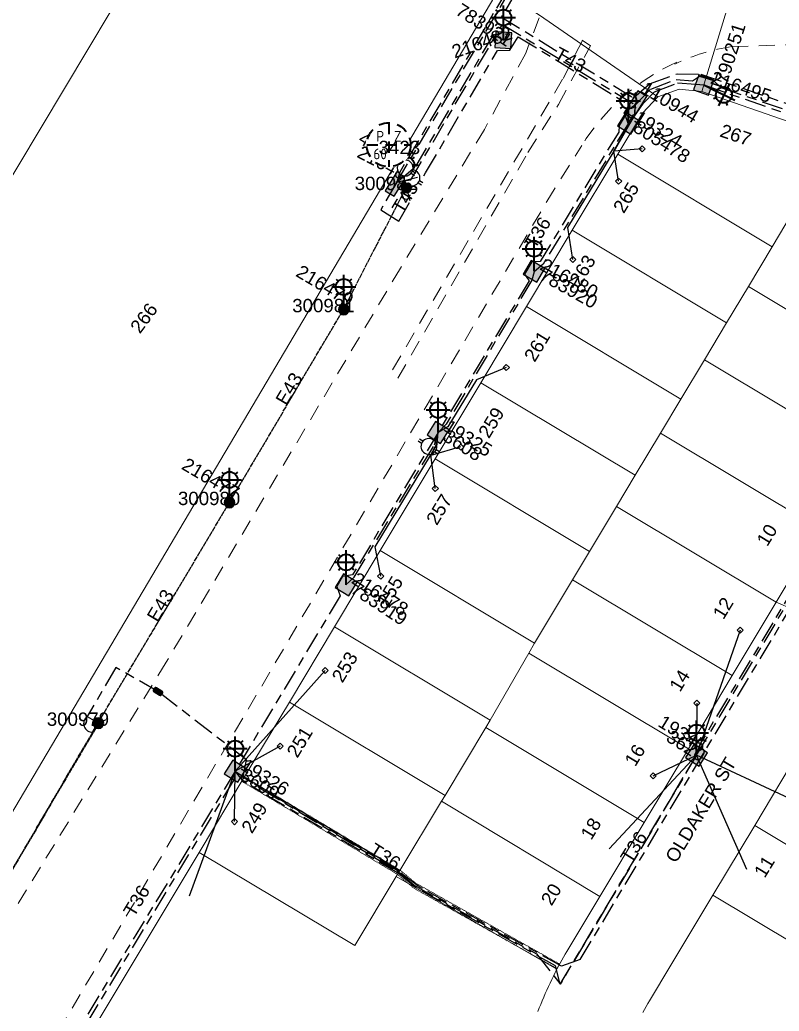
# Model space of a CAD drawing. Header units: metres. Extents: x 301341 to 310479, y 6262403 to 6265281.
# Drawn here: x 302603.3 to 302745.4, y 6264126.7 to 6264312.3 of the extents above; entities that cross this region are included whole.
import ezdxf
from ezdxf.enums import TextEntityAlignment as Align

# ---------------------------------------------------------------- set-up
doc = ezdxf.new("R2010")
doc.units = ezdxf.units.M
for name, pattern in [('Cable Exist OH', [1, 1, 0]), ('Cable Exist UG', [8.2, 4, -1.2, 1.8, -1.2]), ('Dash', [5, 3, -2]), ('HIDDEN', [0.375, 0.25, -0.125]), ('HIDDEN2', [0.1875, 0.125, -0.0625])]:
    doc.linetypes.add(name, pattern=pattern)
doc.layers.get('0').update_dxf_attribs({"color": 6})
for name, color, linetype, lineweight in [('Cadastre Developer_SP_EXT', 9, 'Continuous', 5), ('Cadastre Land Parcels_SP_EXT', 9, 'Continuous', 5), ('Cadastre Other Property_SP_EXT', 9, 'HIDDEN', 5), ('Cadastre Roads_SP_EXT', 9, 'Continuous', 5)]:
    doc.layers.add(name, color=color, linetype=linetype, lineweight=lineweight)
for name, color, linetype in [('Equip_HV_EXT', 7, 'Continuous'), ('Equip_LV_EXT', 7, 'Continuous'), ('Equip_SL_EXT', 7, 'Continuous'), ('Equip_SP_SL_EXT', 7, 'Continuous'), ('Mains_HV_EXT', 7, 'Continuous'), ('Mains_LV_EXT', 7, 'Continuous'), ('Mains_SL_EXT', 7, 'Continuous'), ('Services_SP_EXT', 7, 'Continuous'), ('SupportsOH_SP_TR_HV_LV_SL_EXT', 7, 'Continuous'), ('SupportsUG_SP_LV_EXT', 7, 'Continuous'), ('SupportsUG_SP_LV_SL_EXT', 7, 'Continuous')]:
    doc.layers.add(name, color=color, linetype=linetype)
doc.styles.add('COLUMN_LABEL', font='arial.ttf')
doc.styles.add('iecARIAL', font='arial.ttf', dxfattribs={"height": 2})
doc.styles.add('IESYMBOL1', font='isocp.shx')
doc.styles.add('POLE_LABEL', font='arial.ttf')
doc.styles.add('SLCP_LABEL', font='arial.ttf', dxfattribs={"height": 3.5})
doc.styles.get("Standard").update_dxf_attribs({"font": 'arial.ttf'})

# ---------------------------------------------------------------- blocks, each defined once
blk = doc.blocks.new('COLUMN_EXT')
blk.add_hatch(color=256).paths.add_polyline_path([(-1.49, 1.48), (-1.49, -1.49), (1.48, -1.49), (1.48, 1.48)])
blk.add_lwpolyline([(-1.49, -1.49), (1.48, -1.49), (1.48, 1.48), (-1.49, 1.48)], close=True)
for tag, height, style, flags, p in [('ASSET_NUM', 2.5, 'COLUMN_LABEL', 8, (2, 2)), ('STRUCTURE_PLANT_NUMBER', 0.2, 'POLE_LABEL', 9, (1.81, 0.03)), ('STREET_CODE', 0.2, 'COLUMN_LABEL', 9, (1.81, -0.2))]:
    blk.add_attdef(tag, text='', height=height, dxfattribs=dict(style=style, flags=flags)).set_placement(p, align=Align.MIDDLE_LEFT)
at = {"flags": 9}
for tag, p in [('COLUMN_TYPE', (1.81, -0.4)), ('OWNED_BY', (1.81, -0.6)), ('STATE', (1.81, -0.8)), ('USAGE', (1.81, -1)), ('STREETNAME', (1.81, -1.6)), ('SUBURB', (1.81, -1.8)), ('LEGEND', (1.81, -1.2)), ('LOCATION', (1.81, -1.4)), ('NOTES', (1.81, -2))]:
    blk.add_attdef(tag, text='', height=0.2, dxfattribs=at).set_placement(p, align=Align.MIDDLE_LEFT)
at = {"flags": 1}
blk.add_attdef('Z', (1.81, -2.35), '', height=0.2, dxfattribs=at)
blk = doc.blocks.new('PILLAR_EXT')
blk.add_hatch(color=256).paths.add_polyline_path([(-2.475, 0.99), (-2.475, -0.99), (2.475, -0.99), (2.475, 0.99)])
blk.add_lwpolyline([(-2.475, -0.99), (2.475, -0.99), (2.475, 0.99), (-2.475, 0.99)], close=True)
at = {"style": 'iecARIAL', "flags": 8}
blk.add_attdef('ASSET_NUM', (1.5, 3.5), '', height=2.5, dxfattribs=at)
for tag, p, flags in [('OWNED_BY', (0, -0.2), 9), ('STATE', (0, -0.4), 9), ('SUPPORT_TYPE', (0, -0.6), 9), ('STREETNAME', (0, -1.8), 9), ('SUBURB', (0, -2), 1), ('USAGE', (0, -0.8), 9), ('LEGEND', (0, -1), 9), ('LOCATION', (0, -1.2), 9), ('NOTES', (0, -1.4), 9), ('PARENT', (0, -1.6), 9)]:
    blk.add_attdef(tag, p, '', height=0.2, dxfattribs=dict(flags=flags))
blk = doc.blocks.new('SL_LANTERN_EXT')
at = {"lineweight": 40}
for p, q in [((-1.46, 5.68), (-1.06, 5.28)), ((0, 1.97), (0, 6.47)), ((1.46, 5.68), (1.06, 5.28)), ((-2.25, 4.22), (2.25, 4.22)), ((-1.46, 2.76), (-1.06, 3.16)), ((0, 0), (0, 2.72)), ((1.46, 2.76), (1.06, 3.16))]:
    blk.add_line(p, q, dxfattribs=at)
blk.add_circle((0, 4.22), 1.5, dxfattribs=at)
at = {"style": 'iecARIAL', "flags": 8}
blk.add_attdef('ASSET_NUM', (1.5, 1.5), '', height=2.5, dxfattribs=at)
for tag, p, height, flags in [('OPERATING_VOLTAGE', (0.98, -1.65), 0.2, 9), ('ORIENTATION', (0.98, -1.85), 0.2, 9), ('OWNED_BY', (0.98, -2.05), 0.2, 9), ('CONSTRUCTED_VOLTAGE', (0.98, -0.65), 0.2, 9), ('CONTROL_TYPE', (0.98, -0.85), 0.2, 9), ('LANTERN_PURPOSE', (0.98, -1.05), 0.2, 9), ('LANTERN_TYPE', (0.98, -1.25), 0.2, 9), ('NO_PHASES', (0.98, -1.45), 0.2, 9), ('LNUMBER', (2.18, -3.25), 2.5, 8), ('STATE', (0.98, -2.25), 0.2, 9), ('USAGE', (0.98, -2.45), 0.2, 9), ('CEXIST', (0.98, -2.65), 0.2, 9), ('CNEW', (0.98, -2.85), 0.2, 9), ('CNUMBER', (0.98, -3.05), 0.2, 9), ('CREMOVE', (0.98, -3.25), 0.2, 9), ('CREPLACE', (0.98, -3.45), 0.2, 9), ('LKINGHEIGHT', (0.98, -3.65), 0.2, 9), ('LBRACKET', (0.98, -3.85), 0.2, 9), ('LBRACKETVOCAB', (0.98, -4.05), 0.2, 9), ('LCATEGORY', (0.98, -4.25), 0.2, 9), ('LCHARGE1', (0.98, -4.45), 0.2, 9), ('LCHARGE1PERCENT', (0.98, -4.65), 0.2, 9), ('LCHARGE2', (0.98, -4.85), 0.2, 9), ('LCHARGE2PERCENT', (0.98, -5.05), 0.2, 9), ('LCHARGE3', (0.98, -5.25), 0.2, 9), ('LCHARGE3PERCENT', (0.98, -5.45), 0.2, 9), ('LEXIST', (0.98, -5.65), 0.2, 9), ('LLAMP', (0.98, -5.85), 0.2, 9), ('LLAMPVOCAB', (0.98, -6.05), 0.2, 9), ('LMAST', (0.98, -6.25), 0.2, 9), ('LMASTVOCAB', (0.98, -6.45), 0.2, 9), ('LNEW', (0.98, -6.65), 0.2, 9), ('LANTNUMBER', (0.98, -6.85), 0.2, 9), ('LOUTREACH', (0.98, -7.25), 0.2, 9), ('LOUTREACHVOCAB', (0.98, -7.45), 0.2, 9), ('STREETNAME', (0.98, -9.25), 0.2, 9), ('SUBURB', (0.98, -9.45), 0.2, 1), ('LRATECODE', (0.98, -7.65), 0.2, 9), ('LREMOVE', (0.98, -7.85), 0.2, 9), ('LREPLACE', (0.98, -8.05), 0.2, 9), ('LTYPE', (0.98, -8.25), 0.2, 9), ('LTYPEVOCAB', (0.98, -8.45), 0.2, 9), ('LEGEND', (0.98, -8.65), 0.2, 9), ('LOCATION', (0.98, -8.85), 0.2, 9), ('NOTES', (0.98, -9.05), 0.2, 9)]:
    blk.add_attdef(tag, p, '', height=height, dxfattribs=dict(flags=flags))
blk = doc.blocks.new('CCP_EXT')
at = {"flags": 9}
for tag, p in [('STATE', (0, -1.8)), ('LIFE_SUPPORT', (0, -1.6)), ('NOTES', (0, -2))]:
    blk.add_attdef(tag, text='', height=0.2, dxfattribs=at).set_placement(p, align=Align.MIDDLE_LEFT)
blk.add_wipeout([(0, 0.57), (0.57, 0), (0, -0.57), (-0.57, 0)])
blk.add_lwpolyline([(-0.57, 0), (0, 0.57), (0.57, 0), (0, -0.57), (-0.57, 0)])
at = {"flags": 1}
blk.add_attdef('Z', (0, 0), '', height=0.2, dxfattribs=at)
at = {"flags": 9}
for tag, p in [('CCP_TYPE', (0, 0)), ('CONSTRUCTED_VOLTAGE', (0, -0.2)), ('OPERATING_VOLTAGE', (0, -0.6)), ('ORIENTATION', (0, -0.8)), ('OWNED_BY', (0, -1)), ('NO_PHASES', (0, -0.4)), ('USAGE', (0, -1.2)), ('LEGEND', (0, -1.4))]:
    blk.add_attdef(tag, text='', height=0.2, dxfattribs=at).set_placement(p, align=Align.MIDDLE_LEFT)
blk = doc.blocks.new('POLE_EXT')
blk.add_hatch(color=256).paths.add_polyline_path([(-1, 0, 1), (1, 0, 1)])
blk.add_lwpolyline([(-1, 0, 1), (1, 0, 1)], format="xyb", close=True)
for tag, height, flags, p in [('pNumber', 2.5, 8, (-17.84, 2.07)), ('OWNED_BY', 0.2, 9, (1.35, -0.4)), ('SPECIAL_USE', 0.2, 9, (1.35, -0.8)), ('STATE', 0.2, 9, (1.35, -1)), ('cLV', 0.2, 9, (1.35, -1.4)), ('hDepth', 0.2, 9, (1.35, -1.6)), ('hDia', 0.2, 9, (1.35, -1.8)), ('PARENT', 0.2, 9, (1.35, -0.6)), ('USAGE', 0.2, 9, (1.35, -1.2)), ('cHV', 0.2, 9, (1.35, -2)), ('cLinedev', 0.2, 9, (1.35, -3.4)), ('pExisting', 0.2, 9, (1.35, -3.8)), ('LBRACKET', 0.2, 9, (1.35, -2.2)), ('LExisting', 0.2, 9, (1.35, -2.4)), ('LANTNUMBER', 0.2, 9, (1.35, -2.6)), ('LOther', 0.2, 9, (1.35, -2.8)), ('LRemove', 0.2, 9, (1.35, -3)), ('LEGEND', 0.2, 9, (1.35, -3.2)), ('LOCATION', 0.2, 9, (1.35, -3.6)), ('pFooting', 0.2, 9, (1.35, -4.4)), ('pNew', 0.2, 9, (1.35, -4.6)), ('pRelocate', 0.2, 9, (1.35, -5)), ('pRemove', 0.2, 9, (1.35, -5.2)), ('pReplace', 0.2, 9, (1.35, -5.4)), ('pStay', 0.2, 9, (1.35, -5.6)), ('PFNUMBER', 0.2, 9, (1.35, -4)), ('NEWPFNUMBER', 0.2, 9, (1.35, -4.2)), ('pType', 0.2, 9, (1.35, -5.8)), ('cspan', 0.2, 9, (1.35, -6)), ('STREETNAME', 0.2, 9, (1.35, -6.2)), ('SUBURB', 0.2, 9, (1.35, -6.4)), ('OPERATED_BY', 0.2, 9, (1.36, -7.01)), ('NOTES', 0.2, 9, (1.35, -6.6)), ('MAINTAINED_BY', 0.2, 9, (1.36, -6.81))]:
    blk.add_attdef(tag, text='', height=height, dxfattribs=dict(flags=flags)).set_placement(p, align=Align.MIDDLE_LEFT)
at = {"style": 'POLE_LABEL'}
for tag, height, flags, p in [('ASSET_NUM', 2.5, 8, (2, 2)), ('STRUCTURE_PLANT_NUMBER', 0.2, 9, (1.35, 0.03)), ('STREET_CODE', 0.2, 9, (1.35, -0.2))]:
    blk.add_attdef(tag, text='', height=height, dxfattribs=dict(at, flags=flags)).set_placement(p, align=Align.MIDDLE_LEFT)
at = {"flags": 1}
blk.add_attdef('Z', (1.35, -7.33), '', height=0.2, dxfattribs=at)
blk = doc.blocks.new('HV_STJ_EXT')
h = blk.add_hatch(color=256)
edge = h.paths.add_edge_path()
edge.add_ellipse((-0.59, 0.13), major_axis=(0.226, 0.226), ratio=1, start_angle=45, end_angle=135)
edge.add_line((-0.91, 0.13), (-0.91, -0.13))
edge.add_ellipse((-0.59, -0.13), major_axis=(0.226, 0.226), ratio=1, start_angle=135, end_angle=225)
edge.add_line((-0.59, -0.45), (0.59, -0.45))
edge.add_ellipse((0.59, -0.13), major_axis=(-0.226, 0.226), ratio=1, start_angle=135, end_angle=225)
edge.add_line((0.91, -0.13), (0.91, 0.13))
edge.add_ellipse((0.59, 0.13), major_axis=(-0.226, 0.226), ratio=1, start_angle=225, end_angle=315)
edge.add_line((0.59, 0.45), (-0.59, 0.45))
blk.add_lwpolyline([(-0.91, 0.13), (-0.91, -0.13, 0.414214), (-0.59, -0.45), (0.59, -0.45, 0.414214), (0.91, -0.13), (0.91, 0.13, 0.414214), (0.59, 0.45), (-0.59, 0.45, 0.414214)], format="xyb", close=True)
for tag, flags, p in [('ORIENTATION', 9, (1.5, 0)), ('Z', 1, (1.5, -0.8)), ('USAGE', 9, (1.5, -0.2)), ('LEGEND', 9, (1.5, -0.4)), ('NOTES', 9, (1.5, -0.6))]:
    blk.add_attdef(tag, text='', height=0.2, dxfattribs=dict(flags=flags)).set_placement(p, align=Align.MIDDLE_LEFT)
blk = doc.blocks.new('LV_UG_LINKS_OPEN_EXT')
for p, q in [((-0.25, 1.47), (-0.25, 2.22)), ((0.25, 1.47), (0.25, 2.22)), ((-0.25, -1.47), (-0.25, -2.22)), ((0.25, -1.47), (0.25, -2.22))]:
    blk.add_line(p, q)
at = {"flags": 9}
for tag, p in [('ACTUAL_STATUS', (0, 0)), ('CONSTRUCTED_VOLTAGE', (0, -0.2)), ('OPERATING_VOLTAGE', (0, -0.6)), ('ORIENTATION', (0, -0.8)), ('STATE', (0, -1)), ('SWITCH_TYPE', (0, -1.2)), ('NO_PHASES', (0, -0.4)), ('USAGE', (0, -1.4)), ('NOTES', (0, -1.6))]:
    blk.add_attdef(tag, text='', height=0.2, dxfattribs=at).set_placement(p, align=Align.MIDDLE_LEFT)
at = {"flags": 1}
blk.add_attdef('Z', (0, 0), '', height=0.2, dxfattribs=at)
blk.add_wipeout([(-0.25, 1.47), (-0.43, 1.43), (-0.61, 1.36), (-0.77, 1.28), (-0.93, 1.17), (-1.07, 1.05), (-1.19, 0.9), (-1.29, 0.75), (-1.38, 0.58), (-1.44, 0.4), (-1.48, 0.22), (-1.49, 0.03), (-1.49, -0.16), (-1.45, -0.34), (-1.4, -0.52), (-1.32, -0.69), (-1.23, -0.85), (-1.11, -1), (-0.98, -1.13), (-0.83, -1.24), (-0.66, -1.34), (-0.49, -1.41), (-0.31, -1.46), (-0.13, -1.49), (0.06, -1.49), (0.25, -1.47), (0.43, -1.43), (0.61, -1.36), (0.77, -1.28), (0.93, -1.17), (1.07, -1.05), (1.19, -0.9), (1.29, -0.75), (1.38, -0.58), (1.44, -0.4), (1.48, -0.22), (1.49, -0.03), (1.49, 0.16), (1.45, 0.34), (1.4, 0.52), (1.32, 0.69), (1.23, 0.85), (1.11, 1), (0.98, 1.13), (0.83, 1.24), (0.66, 1.34), (0.49, 1.41), (0.31, 1.46), (0.13, 1.49), (-0.06, 1.49)])
blk.add_lwpolyline([(0, -1.49, 1), (0, 1.49, 1)], format="xyb", close=True)
blk = doc.blocks.new('SLCP_ZELL_EXT')
blk.add_wipeout([(-0.14, 4.3), (-0.4, 4.28), (-0.67, 4.25), (-0.94, 4.2), (-1.2, 4.13), (-1.46, 4.05), (-1.71, 3.95), (-1.95, 3.83), (-2.19, 3.7), (-2.42, 3.56), (-2.64, 3.4), (-2.85, 3.23), (-3.04, 3.04), (-3.23, 2.85), (-3.4, 2.64), (-3.56, 2.42), (-3.7, 2.19), (-3.83, 1.95), (-3.95, 1.71), (-4.05, 1.46), (-4.13, 1.2), (-4.2, 0.94), (-4.25, 0.67), (-4.28, 0.4), (-4.3, 0.14), (-4.3, -0.14), (-4.28, -0.4), (-4.25, -0.67), (-4.2, -0.94), (-4.13, -1.2), (-4.05, -1.46), (-3.95, -1.71), (-3.83, -1.95), (-3.7, -2.19), (-3.56, -2.42), (-3.4, -2.64), (-3.23, -2.85), (-3.04, -3.04), (-2.85, -3.23), (-2.64, -3.4), (-2.42, -3.56), (-2.19, -3.7), (-1.95, -3.83), (-1.71, -3.95), (-1.46, -4.05), (-1.2, -4.13), (-0.94, -4.2), (-0.67, -4.25), (-0.4, -4.28), (-0.14, -4.3), (0.14, -4.3), (0.4, -4.28), (0.67, -4.25), (0.94, -4.2), (1.2, -4.13), (1.46, -4.05), (1.71, -3.95), (1.95, -3.83), (2.19, -3.7), (2.42, -3.56), (2.64, -3.4), (2.85, -3.23), (3.04, -3.04), (3.23, -2.85), (3.4, -2.64), (3.56, -2.42), (3.7, -2.19), (3.83, -1.95), (3.95, -1.71), (4.05, -1.46), (4.13, -1.2), (4.2, -0.94), (4.25, -0.67), (4.28, -0.4), (4.3, -0.14), (4.3, 0.14), (4.28, 0.4), (4.25, 0.67), (4.2, 0.94), (4.13, 1.2), (4.05, 1.46), (3.95, 1.71), (3.83, 1.95), (3.7, 2.19), (3.56, 2.42), (3.4, 2.64), (3.23, 2.85), (3.04, 3.04), (2.85, 3.23), (2.64, 3.4), (2.42, 3.56), (2.19, 3.7), (1.95, 3.83), (1.71, 3.95), (1.46, 4.05), (1.2, 4.13), (0.94, 4.2), (0.67, 4.25), (0.4, 4.28), (0.14, 4.3)])
at = {"linetype": 'Dash', "lineweight": 40, "ltscale": 0.7}
for p, q in [((0, 4.11), (0, -4.11)), ((-4.11, 0), (4.11, 0))]:
    blk.add_line(p, q, dxfattribs=at)
blk.add_circle((0, 0), 4.11, dxfattribs=at)
at = {"lineweight": 40, "style": 'IESYMBOL1'}
for s, p in [('P', (-1.6, 0)), ('Z', (1.7, 0)), ('60', (-1.61, -3.31))]:
    blk.add_text(s, height=2, dxfattribs=at).set_placement(p, align=Align.BOTTOM_CENTER)
at = {"style": 'SLCP_LABEL'}
for tag, height, flags, p in [('ASSET_NUM', 2.5, 8, (2, 2)), ('STREET_CODE', 0.2, 9, (0, -0.2))]:
    blk.add_attdef(tag, text='', height=height, dxfattribs=dict(at, flags=flags)).set_placement(p, align=Align.MIDDLE_LEFT)
at = {"flags": 1}
blk.add_attdef('Z', (0, 0), '', height=0.2, dxfattribs=at)
at = {"flags": 9}
for tag, p in [('CONSTRUCTED_VOLTAGE', (0, -0.4)), ('CONTROL_TYPE', (0, -0.6)), ('OPERATING_VOLTAGE', (0, -1)), ('ORIENTATION', (0, -1.2)), ('OWNED_BY', (0, -1.4)), ('NO_PHASES', (0, -0.8)), ('USAGE', (0, -1.6)), ('LOCATION', (0, -1.8)), ('STATE', (0, -2)), ('NOTES', (0, -2.2))]:
    blk.add_attdef(tag, text='', height=0.2, dxfattribs=at).set_placement(p, align=Align.MIDDLE_LEFT)

msp = doc.modelspace()

# ---------------------------------------------------------------- linework, layer by layer
at = {"layer": 'Cadastre Developer_SP_EXT', "linetype": 'Dash'}
msp.add_lwpolyline([(302725.87, 6264303.97, -0.077084), (302736.62, 6264307.28)], format="xyb", dxfattribs=at)
msp.add_lwpolyline([(302736.62, 6264307.28), (302746.93, 6264307.57)], dxfattribs=at)
at = {"layer": 'Cadastre Land Parcels_SP_EXT', "linetype": 'Continuous'}
for points in [[(302637.63, 6264342.94), (302635.64, 6264343.76), (302573.25, 6264369.38), (302446.28, 6264157.13), (302520.24, 6264146.71), (302637.63, 6264342.94)], [(302692.97, 6264318.12), (302691.77, 6264321.67), (302637.63, 6264342.94), (302520.24, 6264146.71), (302586.13, 6264137.41), (302692.97, 6264318.12)], [(302730.91, 6264298.83), (302726.7, 6264299.28), (302722.72, 6264297.83), (302719.79, 6264294.79), (302715.2, 6264287.13), (302744.11, 6264269.8), (302747.86, 6264276.07), (302756.23, 6264290.04), (302730.91, 6264298.83)], [(302739.64, 6264262.34), (302744.11, 6264269.8), (302715.2, 6264287.13), (302706.65, 6264272.86), (302735.56, 6264255.54), (302739.64, 6264262.34)], [(302775.33, 6264254.08), (302775.74, 6264254.76), (302776.13, 6264255.44), (302776.52, 6264256.13), (302776.91, 6264256.82), (302777.29, 6264257.51), (302777.66, 6264258.2), (302747.86, 6264276.07), (302744.11, 6264269.8), (302739.64, 6264262.34), (302769.54, 6264244.41), (302775.33, 6264254.08)], [(302731.41, 6264248.62), (302735.56, 6264255.54), (302706.65, 6264272.86), (302698.1, 6264258.59), (302727.01, 6264241.27), (302731.41, 6264248.62)], [(302769.54, 6264244.41), (302739.64, 6264262.34), (302735.56, 6264255.54), (302731.41, 6264248.62), (302761.31, 6264230.69), (302762.68, 6264232.98), (302769.54, 6264244.41)], [(302727.01, 6264241.27), (302698.1, 6264258.59), (302689.55, 6264244.33), (302718.46, 6264227.01), (302723.18, 6264234.89), (302727.01, 6264241.27)], [(302761.31, 6264230.69), (302731.41, 6264248.62), (302727.01, 6264241.27), (302723.18, 6264234.89), (302753.08, 6264216.97), (302761.31, 6264230.69)], [(302718.46, 6264227.01), (302689.55, 6264244.33), (302681, 6264230.06), (302709.91, 6264212.74), (302714.96, 6264221.17), (302718.46, 6264227.01)], [(302753.08, 6264216.97), (302723.18, 6264234.89), (302718.46, 6264227.01), (302714.96, 6264221.17), (302744.86, 6264203.24), (302753.08, 6264216.97)], [(302706.73, 6264207.44), (302709.91, 6264212.74), (302681, 6264230.06), (302670.72, 6264212.92), (302699.63, 6264195.59), (302706.73, 6264207.44)], [(302744.86, 6264203.24), (302714.96, 6264221.17), (302709.91, 6264212.74), (302706.73, 6264207.44), (302736.63, 6264189.52), (302744.86, 6264203.24)], [(302698.54, 6264193.7), (302699.63, 6264195.59), (302670.72, 6264212.92), (302662.16, 6264198.63), (302691.3, 6264181.16), (302698.54, 6264193.7)], [(302736.63, 6264189.52), (302706.73, 6264207.44), (302699.63, 6264195.59), (302698.54, 6264193.7), (302728.4, 6264175.79), (302736.63, 6264189.52)], [(302691.3, 6264181.16), (302662.16, 6264198.63), (302653.72, 6264184.56), (302682.86, 6264167.09), (302690.48, 6264179.79), (302691.3, 6264181.16)], [(302728.4, 6264175.79), (302698.54, 6264193.7), (302691.3, 6264181.16), (302690.48, 6264179.79), (302720.14, 6264162.01), (302728.4, 6264175.79)], [(302682.86, 6264167.09), (302653.72, 6264184.56), (302645.28, 6264170.49), (302674.42, 6264153.02), (302682.19, 6264165.97), (302682.86, 6264167.09)], [(302720.14, 6264162.01), (302690.48, 6264179.79), (302682.86, 6264167.09), (302682.19, 6264165.97), (302711.85, 6264148.18), (302720.14, 6264162.01)], [(302784.26, 6264151.31), (302768.55, 6264161.95), (302749.04, 6264175.18), (302740.82, 6264161.46), (302774.87, 6264141.06), (302784.26, 6264151.31)], [(302673.74, 6264151.88), (302674.42, 6264153.02), (302645.28, 6264170.49), (302636.84, 6264156.42), (302665.98, 6264138.95), (302673.74, 6264151.88)], [(302704.11, 6264135.12), (302704.41, 6264135.68), (302704.72, 6264136.23), (302705.03, 6264136.78), (302705.35, 6264137.33), (302705.67, 6264137.88), (302711.85, 6264148.18), (302682.19, 6264165.97), (302674.42, 6264153.02), (302673.74, 6264151.88), (302703.81, 6264134.56), (302704.11, 6264135.12)], [(302774.87, 6264141.06), (302740.82, 6264161.46), (302732.98, 6264148.38), (302764.37, 6264129.59), (302774.87, 6264141.06)]]:
    msp.add_lwpolyline(points, close=True, dxfattribs=at)
at = {"layer": 'Cadastre Roads_SP_EXT', "linetype": 'Continuous'}
msp.add_lwpolyline([(302738.53, 6264323.8), (302730.91, 6264298.83), (302756.23, 6264290.04), (302779.04, 6264282.13), (302783.68, 6264291.44), (302814.28, 6264280.73), (302894.25, 6264253.14), (302958.78, 6264231.1), (302956.99, 6264220.34), (302971.05, 6264215.47), (302979.32, 6264235.4), (302986.14, 6264251.85), (302938.26, 6264267.5), (302909.91, 6264280.83), (302843.77, 6264303.14), (302843.77, 6264303.14), (302825.82, 6264309.31), (302797.48, 6264319.15)], dxfattribs=at)
at = {"layer": 'Mains_HV_EXT', "linetype": 'Cable Exist UG'}
msp.add_lwpolyline([(302629.13, 6264186.53), (302621.26, 6264191.03), (302621.26, 6264191.03), (302615.89, 6264181.85), (302618.03, 6264180.63)], dxfattribs=at)
at = {"layer": 'Mains_HV_EXT', "linetype": 'Cable Exist OH'}
msp.add_lwpolyline([(302618.03, 6264180.63), (302599.18, 6264148.63), (302567.08, 6264093.79), (302567.05, 6264093.75)], dxfattribs=at)
at = {"layer": 'Mains_HV_EXT', "linetype": 'Continuous'}
msp.add_lwpolyline([(302615.87, 6264181.85, 0.751527), (302616.94, 6264178.92)], format="xyb", dxfattribs=at)
at = {"layer": 'Mains_LV_EXT', "linetype": 'Continuous'}
msp.add_lwpolyline([(302674.71, 6264279.15, 0.406018), (302676.31, 6264278.94)], format="xyb", dxfattribs=at)
at = {"layer": 'Mains_LV_EXT', "linetype": 'Cable Exist OH'}
msp.add_lwpolyline([(302642.52, 6264221.93), (302663.84, 6264258.03)], dxfattribs=at)
at = {"layer": 'Mains_SL_EXT', "linetype": 'Cable Exist UG'}
for points in [[(302717.17, 6264292.89), (302718.08, 6264294.45), (302718.62, 6264294.65), (302719.99, 6264296.69), (302722.07, 6264298.81), (302726.35, 6264300.46), (302729.78, 6264300.21), (302731.27, 6264300.07)], [(302731.27, 6264300.07), (302768.95, 6264287.04)]]:
    msp.add_lwpolyline(points, dxfattribs=at)
at = {"layer": 'Services_SP_EXT'}
for points in [[(302739.36, 6264153.21), (302729.94, 6264174.6)], [(302747.33, 6264166.52), (302729.94, 6264174.6)]]:
    msp.add_lwpolyline(points, dxfattribs=at)

# ---------------------------------------------------------------- block references
at = {"layer": 'Equip_HV_EXT', "rotation": 328.3493998512841}
msp.add_blockref('HV_STJ_EXT', (302629.13, 6264186.53), dxfattribs=at)
at = {"layer": 'Equip_SP_SL_EXT'}
ref = msp.add_blockref('SL_LANTERN_EXT', (302693.77, 6264308.47), dxfattribs=at)
ref.add_attrib('ASSET_NUM', '216482', dxfattribs={"layer": '0', "height": 2.5, "rotation": 18.8776, "style": 'iecARIAL'}).set_placement((302695.27, 6264309.97), align=Align.MIDDLE_RIGHT)
ref = msp.add_blockref('SL_LANTERN_EXT', (302731.27, 6264300.07), dxfattribs=dict(at, rotation=243.7632881799072))
ref.add_attrib('ASSET_NUM', '216495', dxfattribs={"layer": '0', "height": 2.5, "rotation": 341.4521, "style": 'iecARIAL'}).set_placement((302732.77, 6264301.57), align=Align.MIDDLE_LEFT)
ref = msp.add_blockref('SL_LANTERN_EXT', (302717.17, 6264292.89), dxfattribs=at)
ref.add_attrib('ASSET_NUM', '19324', dxfattribs={"layer": '0', "height": 2.5, "rotation": 328.0538, "style": 'iecARIAL'}).set_placement((302718.67, 6264294.39), align=Align.MIDDLE_LEFT)
ref = msp.add_blockref('SL_LANTERN_EXT', (302675.6, 6264280.88), dxfattribs=at)
ref.add_attrib('ASSET_NUM', '216481', dxfattribs={"layer": '0', "height": 2.5, "rotation": 332.5236, "style": 'iecARIAL'}).set_placement((302677.1, 6264282.38), align=Align.MIDDLE_RIGHT)
ref = msp.add_blockref('SL_LANTERN_EXT', (302699.52, 6264265.19), dxfattribs=at)
ref.add_attrib('ASSET_NUM', '216480', dxfattribs={"layer": '0', "height": 2.5, "rotation": 330.9454, "style": 'iecARIAL'}).set_placement((302701.02, 6264266.69), align=Align.MIDDLE_LEFT)
ref = msp.add_blockref('SL_LANTERN_EXT', (302663.91, 6264258.04), dxfattribs=at)
ref.add_attrib('ASSET_NUM', '216479', dxfattribs={"layer": '0', "height": 2.5, "rotation": 329.4847, "style": 'iecARIAL'}).set_placement((302665.41, 6264259.54), align=Align.MIDDLE_RIGHT)
ref = msp.add_blockref('SL_LANTERN_EXT', (302681.56, 6264235.03), dxfattribs=at)
ref.add_attrib('ASSET_NUM', '19325', dxfattribs={"layer": '0', "height": 2.5, "rotation": 328.0827, "style": 'iecARIAL'}).set_placement((302683.06, 6264236.53), align=Align.MIDDLE_LEFT)
ref = msp.add_blockref('SL_LANTERN_EXT', (302642.52, 6264221.93), dxfattribs=at)
ref.add_attrib('ASSET_NUM', '216477', dxfattribs={"layer": '0', "height": 2.5, "rotation": 329.4039, "style": 'iecARIAL'}).set_placement((302644.02, 6264223.43), align=Align.MIDDLE_RIGHT)
ref = msp.add_blockref('SL_LANTERN_EXT', (302664.35, 6264206.49), dxfattribs=at)
ref.add_attrib('ASSET_NUM', '216478', dxfattribs={"layer": '0', "height": 2.5, "rotation": 326.6888, "style": 'iecARIAL'}).set_placement((302665.85, 6264207.99), align=Align.MIDDLE_LEFT)
ref = msp.add_blockref('SL_LANTERN_EXT', (302729.94, 6264174.6), dxfattribs=at)
ref.add_attrib('ASSET_NUM', '19345', dxfattribs={"layer": '0', "height": 2.5, "rotation": 328.3119, "style": 'iecARIAL'}).set_placement((302731.44, 6264176.1), align=Align.MIDDLE_RIGHT)
ref = msp.add_blockref('SL_LANTERN_EXT', (302643.58, 6264171.61), dxfattribs=at)
ref.add_attrib('ASSET_NUM', '19326', dxfattribs={"layer": '0', "height": 2.5, "rotation": 327.8942, "style": 'iecARIAL'}).set_placement((302645.08, 6264173.11), align=Align.MIDDLE_LEFT)
at = {"layer": 'SupportsOH_SP_TR_HV_LV_SL_EXT'}
ref = msp.add_blockref('POLE_EXT', (302675.6, 6264280.88), dxfattribs=at)
ref.add_attrib('ASSET_NUM', '300982', dxfattribs={"layer": '0', "height": 2.5, "rotation": 359.9367, "style": 'POLE_LABEL'}).set_placement((302677.6, 6264281.63), align=Align.MIDDLE_RIGHT)
ref = msp.add_blockref('POLE_EXT', (302663.91, 6264258.04), dxfattribs=at)
ref.add_attrib('ASSET_NUM', '300981', dxfattribs={"layer": '0', "height": 2.5, "rotation": 0.1234, "style": 'POLE_LABEL'}).set_placement((302665.91, 6264258.79), align=Align.MIDDLE_RIGHT)
ref = msp.add_blockref('POLE_EXT', (302642.52, 6264221.92), dxfattribs=at)
ref.add_attrib('ASSET_NUM', '300980', dxfattribs={"layer": '0', "height": 2.5, "rotation": 359.9739, "style": 'POLE_LABEL'}).set_placement((302644.52, 6264222.67), align=Align.MIDDLE_RIGHT)
ref = msp.add_blockref('POLE_EXT', (302617.97, 6264180.6), dxfattribs=at)
ref.add_attrib('ASSET_NUM', '300979', dxfattribs={"layer": '0', "height": 2.5, "rotation": 359.9865, "style": 'POLE_LABEL'}).set_placement((302619.97, 6264181.35), align=Align.MIDDLE_RIGHT)
at = {"layer": 'SupportsUG_SP_LV_EXT'}
ref = msp.add_blockref('PILLAR_EXT', (302718.48, 6264296.34), dxfattribs=dict(at, rotation=237.8377994597488))
ref.add_attrib('ASSET_NUM', '110944', dxfattribs={"layer": '0', "height": 2.5, "rotation": 329.2198, "style": 'iecARIAL'}).set_placement((302719.98, 6264299.84), align=Align.MIDDLE_LEFT)
ref = msp.add_blockref('PILLAR_EXT', (302673.82, 6264281.85), dxfattribs=dict(at, rotation=238.2411118340441))
ref.add_attrib('ASSET_NUM', '41877', dxfattribs={"layer": '0', "height": 2.5, "rotation": 328.2773, "style": 'iecARIAL'}).set_placement((302675.32, 6264285.35), align=Align.MIDDLE_RIGHT)
at = {"layer": 'SupportsUG_SP_LV_SL_EXT'}
ref = msp.add_blockref('COLUMN_EXT', (302693.77, 6264308.47), dxfattribs=dict(at, rotation=356.4253746172219))
ref.add_attrib('ASSET_NUM', '783921', dxfattribs={"layer": '0', "height": 2.5, "rotation": 327.2368, "style": 'COLUMN_LABEL'}).set_placement((302695.77, 6264309.22), align=Align.TOP_RIGHT)
ref = msp.add_blockref('COLUMN_EXT', (302731.27, 6264300.07), dxfattribs=dict(at, rotation=341.1076501290622))
ref.add_attrib('ASSET_NUM', '790251', dxfattribs={"layer": '0', "height": 2.5, "rotation": 72.4744, "style": 'COLUMN_LABEL'}).set_placement((302733.27, 6264300.82), align=Align.TOP_LEFT)
ref = msp.add_blockref('COLUMN_EXT', (302717.17, 6264292.89), dxfattribs=dict(at, rotation=57.77524515966379))
ref.add_attrib('ASSET_NUM', '805478', dxfattribs={"layer": '0', "height": 2.5, "rotation": 327.739, "style": 'COLUMN_LABEL'}).set_placement((302719.17, 6264293.64), align=Align.TOP_LEFT)
ref = msp.add_blockref('COLUMN_EXT', (302699.52, 6264265.19), dxfattribs=dict(at, rotation=239.5344553747638))
ref.add_attrib('ASSET_NUM', '783920', dxfattribs={"layer": '0', "height": 2.5, "rotation": 330.9454, "style": 'COLUMN_LABEL'}).set_placement((302701.52, 6264265.94), align=Align.TOP_LEFT)
ref = msp.add_blockref('COLUMN_EXT', (302681.56, 6264235.03), dxfattribs=dict(at, rotation=57.76724180268513))
ref.add_attrib('ASSET_NUM', '3608', dxfattribs={"layer": '0', "height": 2.5, "rotation": 327.7312, "style": 'COLUMN_LABEL'}).set_placement((302683.56, 6264235.78), align=Align.TOP_LEFT)
ref = msp.add_blockref('COLUMN_EXT', (302664.35, 6264206.49), dxfattribs=dict(at, rotation=238.907376625786))
ref.add_attrib('ASSET_NUM', '783919', dxfattribs={"layer": '0', "height": 2.5, "rotation": 326.6888, "style": 'COLUMN_LABEL'}).set_placement((302666.35, 6264207.24), align=Align.TOP_LEFT)
ref = msp.add_blockref('COLUMN_EXT', (302729.94, 6264174.6), dxfattribs=dict(at, rotation=237.6606782083655))
ref.add_attrib('ASSET_NUM', '3620', dxfattribs={"layer": '0', "height": 2.5, "rotation": 327.6969, "style": 'COLUMN_LABEL'}).set_placement((302731.94, 6264175.35), align=Align.TOP_RIGHT)
ref = msp.add_blockref('COLUMN_EXT', (302643.58, 6264171.61), dxfattribs=dict(at, rotation=57.82526523980123))
ref.add_attrib('ASSET_NUM', '3609', dxfattribs={"layer": '0', "height": 2.5, "rotation": 327.7894, "style": 'COLUMN_LABEL'}).set_placement((302645.58, 6264172.36), align=Align.TOP_LEFT)

# ---------------------------------------------------------------- texts
at = {"layer": 'Cadastre Land Parcels_SP_EXT'}
for s, rotation, p in [('267', 341.1489, (302734.12, 6264290.48)), ('265', 58.9305, (302716.31, 6264275.86)), ('263', 58.8626, (302708.17, 6264262.27)), ('266', 53.4422, (302625.75, 6264253.37)), ('261', 58.8744, (302699.64, 6264248.03)), ('259', 58.8556, (302691.07, 6264233.73)), ('257', 58.8856, (302681.32, 6264217.47)), ('10', 58.6402, (302743.17, 6264213.53)), ('255', 58.9338, (302672.13, 6264202.13)), ('12', 58.7808, (302734.96, 6264199.84)), ('253', 58.9152, (302663.65, 6264187.99)), ('14', 58.7609, (302726.83, 6264186.27)), ('251', 58.914, (302655.21, 6264173.93)), ('16', 58.8215, (302718.46, 6264172.31)), ('249', 58.7583, (302646.72, 6264159.77)), ('18', 58.7611, (302710.22, 6264158.56)), ('11', 58.6264, (302742.68, 6264151.45)), ('20', 58.6766, (302702.79, 6264146.25))]:
    msp.add_text(s, height=2.5, rotation=rotation, dxfattribs=at).set_placement(p)
at = {"layer": 'Cadastre Roads_SP_EXT'}
msp.add_text('OLDAKER ST', height=2.5, rotation=58.8537, dxfattribs=at).set_placement((302726.08, 6264154.25))
at = {"layer": 'Mains_LV_EXT'}
for s, rotation, p in [('T43', 331.7604, (302703.06, 6264305.1)), ('T36', 58.8811, (302699.7, 6264269.21)), ('E43', 59.4417, (302653.14, 6264239.91)), ('E43', 59.1907, (302629.05, 6264199.34)), ('T36', 57.8071, (302717.63, 6264154.2)), ('T36', 327.6532, (302668.43, 6264156.2)), ('T36', 58.8592, (302624.63, 6264144.14))]:
    msp.add_text(s, height=2.5, rotation=rotation, dxfattribs=at).set_placement(p)

# ---------------------------------------------------------------- next in the draw order: block references
at = {"layer": 'Services_SP_EXT'}
for p in [(302719.74, 6264288.13), (302715.35, 6264282.06), (302706.78, 6264267.39), (302694.33, 6264247.19), (302685.81, 6264232.26), (302681.04, 6264224.53), (302670.81, 6264208.12), (302738.11, 6264198.01), (302660.41, 6264190.45), (302729.97, 6264184.36), (302651.98, 6264176.29), (302721.8, 6264170.73), (302643.47, 6264162.17)]:
    msp.add_blockref('CCP_EXT', p, dxfattribs=at)

# ---------------------------------------------------------------- next in the draw order: linework, layer by layer
at = {"layer": 'Cadastre Developer_SP_EXT', "linetype": 'Dash'}
for points in [[(302700.46, 6264312.63), (302697.96, 6264306.05), (302690.23, 6264291.74), (302674.51, 6264265.77), (302630.65, 6264191.99), (302558.5, 6264074.39)], [(302708.61, 6264308.42), (302704.85, 6264301.14), (302672.6, 6264246.01)], [(302674.01, 6264245.16), (302698.38, 6264287.46), (302704.11, 6264296.44), (302710.07, 6264307.42), (302708.55, 6264308.48)], [(302551.89, 6264022.38), (302562.34, 6264041.03), (302701.9, 6264278.27), (302708.45, 6264288.77)]]:
    msp.add_lwpolyline(points, dxfattribs=at)
msp.add_lwpolyline([(302708.45, 6264288.77, -0.147657), (302726.27, 6264304.35)], format="xyb", dxfattribs=at)
at = {"layer": 'Cadastre Other Property_SP_EXT', "linetype": 'HIDDEN2'}
msp.add_lwpolyline([(302645.28, 6264170.58), (302644.77, 6264169.75), (302673.94, 6264152.31), (302676.95, 6264149.75), (302703.81, 6264134.66), (302704.27, 6264135.52), (302677.36, 6264150.66), (302674.42, 6264153.11), (302645.28, 6264170.58)], close=True, dxfattribs=at)
at = {"layer": 'Cadastre Roads_SP_EXT', "linetype": 'Continuous'}
for points in [[(302601.43, 6264097.38), (302611.46, 6264114.1), (302619.97, 6264128.28), (302628.41, 6264142.35), (302636.84, 6264156.42), (302645.28, 6264170.49), (302653.72, 6264184.56), (302662.16, 6264198.63), (302670.72, 6264212.92), (302681, 6264230.06), (302689.55, 6264244.33), (302698.1, 6264258.59), (302706.65, 6264272.86), (302715.2, 6264287.13), (302719.79, 6264294.79), (302722.72, 6264297.83), (302700.51, 6264313.14), (302692.97, 6264318.11), (302586.13, 6264137.41)], [(302754.4, 6264199.16), (302744.86, 6264203.24), (302736.63, 6264189.52), (302728.4, 6264175.79), (302720.14, 6264162.01), (302711.85, 6264148.18), (302705.67, 6264137.88), (302705.35, 6264137.33), (302705.03, 6264136.78), (302704.72, 6264136.23), (302704.41, 6264135.68), (302704.11, 6264135.12), (302703.81, 6264134.56), (302703.47, 6264133.92), (302703.15, 6264133.27), (302702.82, 6264132.62), (302702.51, 6264131.96), (302702.2, 6264131.3), (302701.9, 6264130.64), (302701.6, 6264129.98), (302701.32, 6264129.31), (302701.04, 6264128.64), (302700.76, 6264127.96), (302700.5, 6264127.29), (302700.24, 6264126.61)], [(302719.91, 6264126.44), (302720.21, 6264126.99), (302720.52, 6264127.55), (302720.84, 6264128.1), (302721.16, 6264128.64), (302725.15, 6264135.3), (302732.98, 6264148.38), (302740.82, 6264161.46), (302749.04, 6264175.18)]]:
    msp.add_lwpolyline(points, dxfattribs=at)
at = {"layer": 'Mains_HV_EXT', "linetype": 'Cable Exist UG'}
for points in [[(302694.86, 6264321.95), (302696.19, 6264317.56), (302693.4, 6264312.77), (302718.02, 6264297.74), (302718.64, 6264298.12), (302721.16, 6264300.3), (302726.3, 6264302.17), (302730.76, 6264302.1), (302800.46, 6264278.22)], [(302708.16, 6264136.33), (302758.06, 6264219.77), (302760.98, 6264224.69), (302771.02, 6264217.98), (302772.72, 6264212.47), (302777.03, 6264208.48), (302798.35, 6264195.88), (302802.42, 6264205.09), (302800.91, 6264206.22)], [(302708.16, 6264136.33), (302704.63, 6264135.12), (302677.78, 6264150.12), (302674.21, 6264152.83), (302645.1, 6264170.43), (302645.7, 6264173.73), (302629.08, 6264186.56)]]:
    msp.add_lwpolyline(points, dxfattribs=at)
at = {"layer": 'Mains_LV_EXT', "linetype": 'Cable Exist UG'}
for points in [[(302718.48, 6264296.34), (302721.36, 6264299.27), (302726.12, 6264301.12), (302729.15, 6264300.84), (302730.47, 6264301.74), (302733.09, 6264300.91), (302734.46, 6264299.62), (302779.81, 6264283.96), (302783.74, 6264281.14), (302786.15, 6264276.88), (302785.81, 6264272.06), (302784.15, 6264267.65), (302781.91, 6264262.19), (302779.51, 6264257.43)], [(302729.94, 6264174.6), (302752.88, 6264212.95), (302758.34, 6264214.44), (302762.85, 6264221.95), (302772.56, 6264215.68), (302773.46, 6264213.14), (302777.45, 6264209.31), (302793.35, 6264199.71), (302798.09, 6264197.23), (302800.46, 6264202.76), (302800.91, 6264206.22)], [(302729.94, 6264174.6), (302704.43, 6264131.75)], [(302643.58, 6264171.61), (302606.23, 6264110.03)], [(302704.43, 6264131.75), (302703.53, 6264135.18), (302677.25, 6264149.92), (302673.99, 6264152.56), (302645.18, 6264169.65), (302643.58, 6264171.61)]]:
    msp.add_lwpolyline(points, dxfattribs=at)
at = {"layer": 'Mains_LV_EXT', "linetype": 'Cable Exist OH'}
msp.add_lwpolyline([(302599.2, 6264148.63), (302617.92, 6264180.67), (302642.52, 6264221.93)], dxfattribs=at)
at = {"layer": 'Mains_SL_EXT', "linetype": 'Cable Exist UG'}
for points in [[(302717.17, 6264292.89), (302701.21, 6264266.5), (302699.56, 6264265.11)], [(302805.35, 6264208.36), (302797.72, 6264198.06), (302778.11, 6264209.43), (302773.76, 6264213.64), (302772.97, 6264216.05), (302762.79, 6264222.58), (302758.1, 6264214.85), (302752.62, 6264213.42), (302730.56, 6264176.64), (302729.94, 6264174.6)], [(302704.43, 6264131.75), (302729.94, 6264174.6)], [(302643.58, 6264171.61), (302643.34, 6264170.02), (302607.98, 6264111.6), (302606.23, 6264110.03)], [(302643.58, 6264171.61), (302648.43, 6264168.3), (302674.18, 6264152.71), (302677.11, 6264150.27), (302699.99, 6264137.4), (302704.43, 6264131.75)]]:
    msp.add_lwpolyline(points, dxfattribs=at)
at = {"layer": 'Services_SP_EXT'}
for points in [[(302706.78, 6264267.39), (302705.86, 6264273.36), (302714.49, 6264287.65), (302718.38, 6264294.45), (302718.47, 6264296.39)], [(302715.35, 6264282.06), (302714.47, 6264287.7), (302718.41, 6264294.4), (302718.45, 6264296.32)], [(302719.74, 6264288.13), (302714.51, 6264287.7), (302718.37, 6264294.43), (302718.48, 6264296.32)], [(302738.11, 6264198.01), (302729.94, 6264174.6)], [(302660.41, 6264190.45), (302643.58, 6264171.61)], [(302729.97, 6264184.36), (302729.94, 6264174.6)], [(302651.98, 6264176.29), (302643.58, 6264171.61)], [(302713.61, 6264157.06), (302729.94, 6264174.6)], [(302721.8, 6264170.73), (302729.94, 6264174.6)], [(302635.02, 6264148.28), (302643.58, 6264171.61)], [(302643.47, 6264162.17), (302643.58, 6264171.61)]]:
    msp.add_lwpolyline(points, dxfattribs=at)

# ---------------------------------------------------------------- next in the draw order: block references
at = {"layer": 'Equip_LV_EXT'}
for p, rotation in [((302676.67, 6264282.7), 59.88964288879208), ((302679.84, 6264232.4), 237.7469128223176)]:
    msp.add_blockref('LV_UG_LINKS_OPEN_EXT', p, dxfattribs=dict(at, rotation=rotation))

# ---------------------------------------------------------------- next in the draw order: linework, layer by layer
at = {"layer": 'Mains_LV_EXT', "linetype": 'Cable Exist UG'}
for points in [[(302718.48, 6264296.34), (302717.27, 6264295.49), (302715.44, 6264292.47), (302715.36, 6264291.26), (302700.66, 6264267.03), (302699.13, 6264266.96), (302697.73, 6264264.68), (302698.6, 6264263.4), (302681.56, 6264235.03)], [(302681.56, 6264235.03), (302665.53, 6264208.37), (302663.68, 6264208.08), (302662.61, 6264206.2), (302663.21, 6264204.42), (302643.58, 6264171.61)]]:
    msp.add_lwpolyline(points, dxfattribs=at)
at = {"layer": 'Mains_LV_EXT', "linetype": 'Cable Exist OH'}
msp.add_lwpolyline([(302663.84, 6264258.03), (302663.88, 6264258.11), (302675.6, 6264280.88)], dxfattribs=at)
at = {"layer": 'Mains_SL_EXT', "linetype": 'Cable Exist UG'}
for points in [[(302699.56, 6264265.11), (302699.11, 6264263.54), (302683.09, 6264236.56), (302681.56, 6264235.03)], [(302664.29, 6264206.52), (302665.83, 6264207.92), (302680.89, 6264232.73), (302680.89, 6264232.73), (302681.56, 6264235.03)]]:
    msp.add_lwpolyline(points, dxfattribs=at)
at = {"layer": 'Services_SP_EXT'}
for points in [[(302694.33, 6264247.19), (302688.74, 6264244.89), (302683.39, 6264236.06), (302681.56, 6264235.03)], [(302670.81, 6264208.12), (302669.8, 6264213.61), (302681.38, 6264232.79), (302681.56, 6264235.03)], [(302685.78, 6264232.3), (302680.19, 6264230.73), (302681.38, 6264232.89), (302681.56, 6264235.03)], [(302681.04, 6264224.53), (302680.23, 6264230.82), (302681.4, 6264232.99), (302681.56, 6264235.03)]]:
    msp.add_lwpolyline(points, dxfattribs=at)

# ---------------------------------------------------------------- next in the draw order: block references
at = {"layer": 'Equip_LV_EXT', "rotation": 58.31346165381216}
msp.add_blockref('LV_UG_LINKS_OPEN_EXT', (302675.4, 6264284.53), dxfattribs=at)

# ---------------------------------------------------------------- next in the draw order: linework, layer by layer
at = {"layer": 'Mains_LV_EXT', "linetype": 'Cable Exist UG'}
msp.add_lwpolyline([(302673.82, 6264281.85), (302670.81, 6264276.69), (302674.21, 6264274.59), (302676.35, 6264278.36), (302675.67, 6264280.86)], dxfattribs=at)

# ---------------------------------------------------------------- next in the draw order: block references
at = {"layer": 'Equip_SL_EXT'}
ref = msp.add_blockref('SLCP_ZELL_EXT', (302672.31, 6264288.87), dxfattribs=at)
ref.add_attrib('ASSET_NUM', '3423', dxfattribs={"layer": '0', "height": 2.5, "style": 'SLCP_LABEL'}).set_placement((302674.31, 6264289.62), align=Align.TOP_CENTER)

# ---------------------------------------------------------------- next in the draw order: texts
at = {"layer": 'Mains_LV_EXT'}
msp.add_text('T43', height=2.5, rotation=59.0971, dxfattribs=at).set_placement((302674.91, 6264275.78))

# ---------------------------------------------------------------- next in the draw order: linework, layer by layer
at = {"layer": 'Mains_LV_EXT', "linetype": 'Cable Exist UG'}
for points in [[(302673.82, 6264281.85), (302695.14, 6264317.91), (302693.39, 6264323.24), (302685.4, 6264326.33), (302684.84, 6264327.96), (302682.25, 6264328.93), (302681.24, 6264327.95), (302653.75, 6264338.99), (302653.11, 6264340.36), (302650.83, 6264341.13), (302649.63, 6264340.64), (302607.35, 6264357.62), (302608.01, 6264359.53)], [(302673.8, 6264281.94), (302676.45, 6264282.32), (302693.6, 6264311.41), (302718.48, 6264296.34)]]:
    msp.add_lwpolyline(points, dxfattribs=at)
at = {"layer": 'Mains_SL_EXT', "linetype": 'Cable Exist UG'}
for points in [[(302608.06, 6264359.51), (302607.75, 6264356.63), (302649.74, 6264339.78), (302650.18, 6264338.52), (302652.18, 6264337.64), (302653.55, 6264338.3), (302681.36, 6264327.37), (302681.72, 6264326.27), (302683.93, 6264325.37), (302684.93, 6264325.96), (302687.97, 6264324.78), (302693.02, 6264322.89), (302694.53, 6264317.91), (302674.38, 6264283.72), (302673.82, 6264281.85)], [(302673.82, 6264281.85), (302677.38, 6264284.81), (302691.93, 6264309.5), (302693.77, 6264308.47)], [(302673.82, 6264281.89), (302678.91, 6264283.06), (302679.23, 6264283.63), (302692.69, 6264306.55), (302695.01, 6264306.57), (302696.56, 6264309.11), (302717.53, 6264296.2), (302716.47, 6264294.71), (302717.06, 6264292.95)]]:
    msp.add_lwpolyline(points, dxfattribs=at)

doc.saveas('drawing.dxf')
